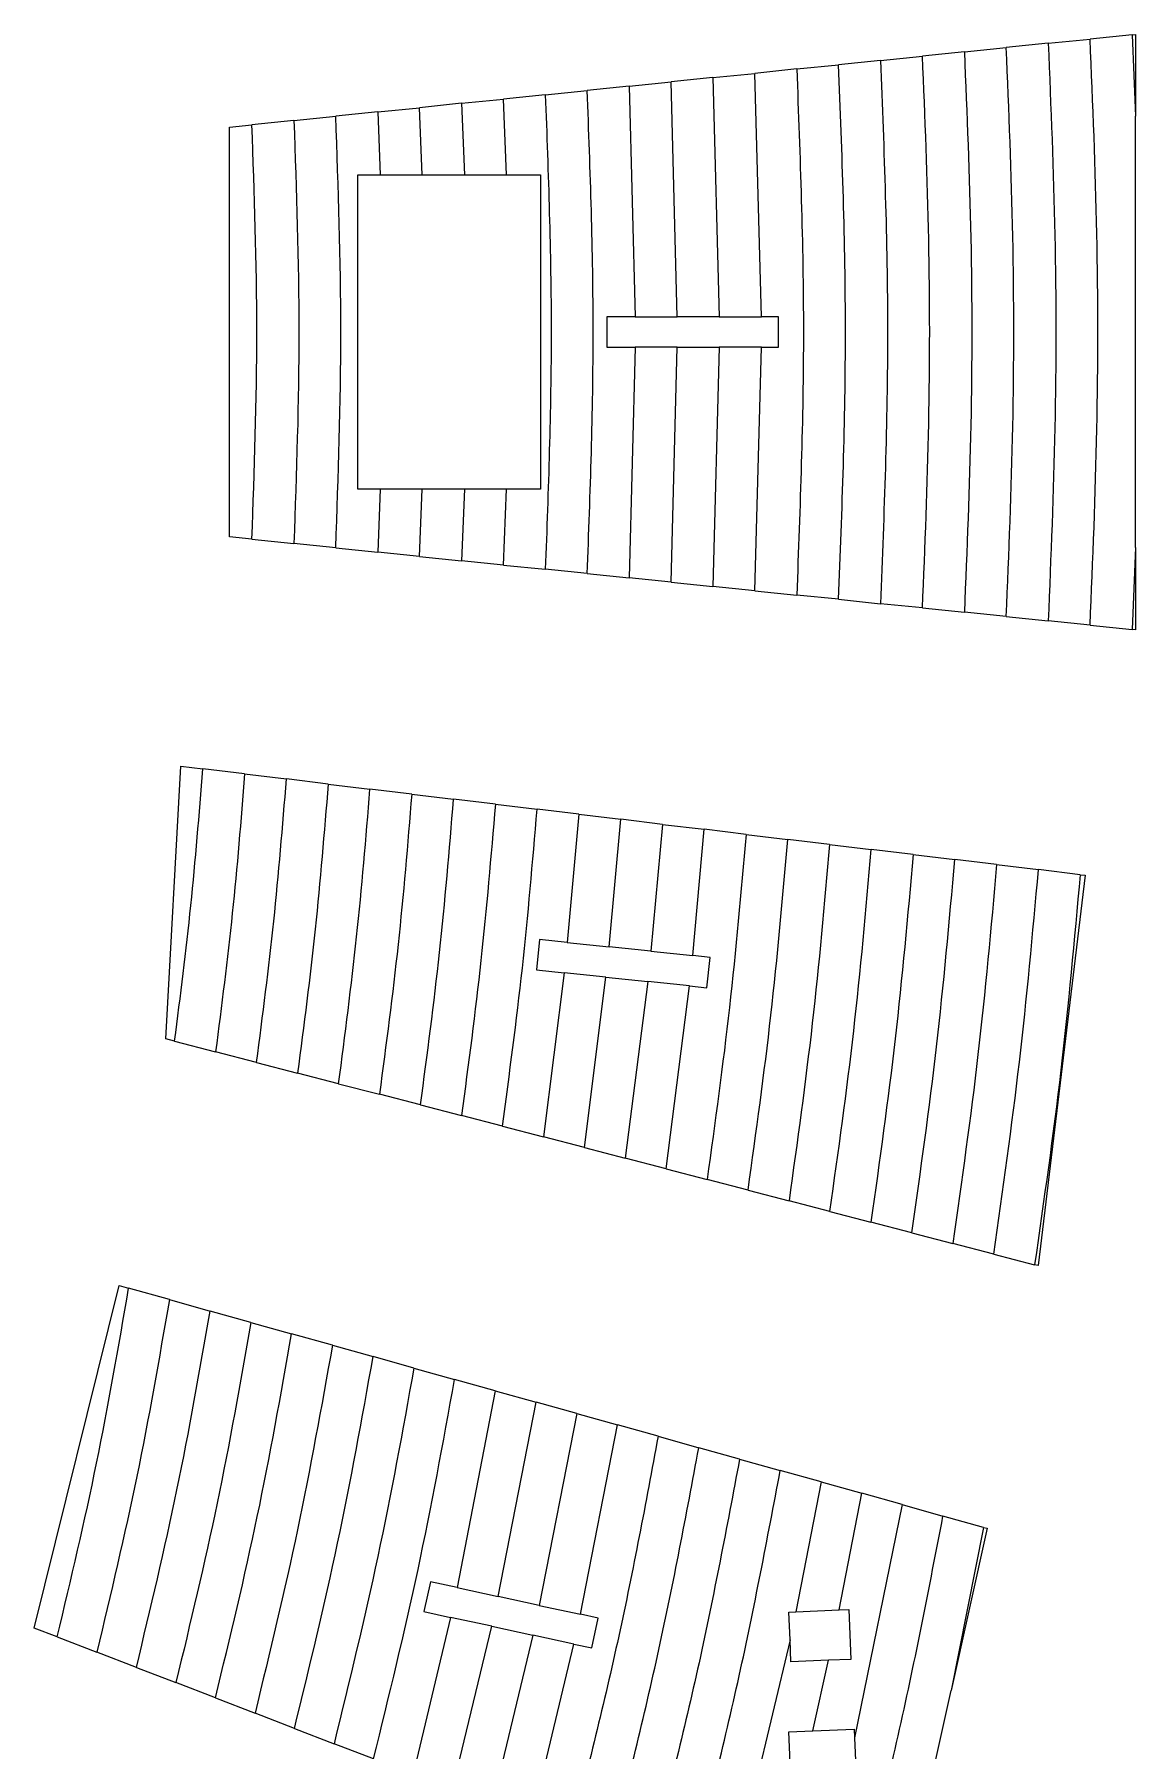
# Model space of a CAD drawing. Header units: millimetres. Extents: x -2136 to 2622, y -2915 to 1925.
# Drawn here: x -997.3 to -888.8, y -2557 to -2387.9 of the extents above; entities that cross this region are included whole.
import ezdxf

# ---------------------------------------------------------------- set-up
doc = ezdxf.new("R2010")
doc.units = ezdxf.units.MM

msp = doc.modelspace()

# ---------------------------------------------------------------- linework, layer by layer
at = {"color": 7, "linetype": 'Continuous', "lineweight": 15}
for p, q in [((-897.39, -2388.81), (-893.26, -2388.39)), ((-889.13, -2387.96), (-893.26, -2388.39)), ((-889.13, -2387.96), (-888.77, -2387.93)), ((-889.13, -2387.96), (-888.77, -2396)), ((-888.77, -2387.93), (-888.77, -2396)), ((-913.91, -2390.5), (-909.78, -2390.08)), ((-905.65, -2389.65), (-909.78, -2390.08)), ((-905.65, -2389.65), (-901.52, -2389.23)), ((-897.39, -2388.81), (-901.52, -2389.23)), ((-930.43, -2392.19), (-926.3, -2391.77)), ((-922.17, -2391.34), (-926.3, -2391.77)), ((-925.66, -2415.75), (-926.3, -2391.77)), ((-922.17, -2391.34), (-918.04, -2390.92)), ((-913.91, -2390.5), (-918.04, -2390.92)), ((-946.95, -2393.88), (-942.82, -2393.46)), ((-938.69, -2393.03), (-942.82, -2393.46)), ((-938.69, -2393.03), (-934.56, -2392.61)), ((-938.69, -2393.03), (-938.09, -2415.75)), ((-930.43, -2392.19), (-934.56, -2392.61)), ((-933.95, -2415.75), (-934.56, -2392.61)), ((-930.43, -2392.19), (-929.8, -2415.75)), ((-963.47, -2395.57), (-959.34, -2395.15)), ((-955.21, -2394.72), (-959.34, -2395.15)), ((-959.07, -2401.76), (-959.34, -2395.15)), ((-955.21, -2394.72), (-951.08, -2394.3)), ((-955.21, -2394.72), (-954.92, -2401.76)), ((-946.95, -2393.88), (-951.08, -2394.3)), ((-950.77, -2401.76), (-951.08, -2394.3)), ((-978.06, -2397.06), (-975.86, -2396.84)), ((-971.73, -2396.41), (-975.86, -2396.84)), ((-971.73, -2396.41), (-967.6, -2395.99)), ((-963.47, -2395.57), (-967.6, -2395.99)), ((-963.47, -2395.57), (-963.21, -2401.76)), ((-888.77, -2438.48), (-888.77, -2396)), ((-978.06, -2437.43), (-978.06, -2397.06)), ((-965.42, -2432.73), (-965.42, -2401.76)), ((-965.42, -2401.76), (-963.21, -2401.76)), ((-963.21, -2401.76), (-959.07, -2401.76)), ((-959.07, -2401.76), (-954.92, -2401.76)), ((-954.92, -2401.76), (-950.77, -2401.76)), ((-950.77, -2401.76), (-947.42, -2401.76)), ((-947.42, -2401.76), (-947.42, -2432.73)), ((-940.88, -2415.75), (-940.88, -2418.75)), ((-938.09, -2415.75), (-940.88, -2415.75)), ((-938.09, -2415.75), (-933.95, -2415.75)), ((-929.8, -2415.75), (-933.95, -2415.75)), ((-929.8, -2415.75), (-925.66, -2415.75)), ((-923.97, -2415.75), (-925.66, -2415.75)), ((-923.97, -2418.75), (-923.97, -2415.75)), ((-940.88, -2418.75), (-938.09, -2418.75)), ((-938.09, -2418.75), (-938.69, -2441.46)), ((-933.95, -2418.75), (-938.09, -2418.75)), ((-934.56, -2441.88), (-933.95, -2418.75)), ((-933.95, -2418.75), (-929.8, -2418.75)), ((-929.8, -2418.75), (-930.43, -2442.3)), ((-925.66, -2418.75), (-929.8, -2418.75)), ((-926.3, -2442.73), (-925.66, -2418.75)), ((-925.66, -2418.75), (-923.97, -2418.75)), ((-963.22, -2432.73), (-965.42, -2432.73)), ((-963.22, -2432.73), (-963.47, -2438.92)), ((-959.07, -2432.73), (-963.22, -2432.73)), ((-959.34, -2439.35), (-959.07, -2432.73)), ((-954.92, -2432.73), (-959.07, -2432.73)), ((-954.92, -2432.73), (-955.21, -2439.77)), ((-950.77, -2432.73), (-954.92, -2432.73)), ((-951.08, -2440.19), (-950.77, -2432.73)), ((-947.42, -2432.73), (-950.77, -2432.73)), ((-975.86, -2437.66), (-978.06, -2437.43)), ((-975.86, -2437.66), (-971.73, -2438.08)), ((-967.6, -2438.5), (-971.73, -2438.08)), ((-967.6, -2438.5), (-963.47, -2438.92)), ((-959.34, -2439.35), (-963.47, -2438.92)), ((-888.77, -2438.48), (-889.13, -2446.53)), ((-888.77, -2438.48), (-888.77, -2446.57)), ((-959.34, -2439.35), (-955.21, -2439.77)), ((-951.08, -2440.19), (-955.21, -2439.77)), ((-951.08, -2440.19), (-946.95, -2440.61)), ((-942.82, -2441.04), (-946.95, -2440.61)), ((-942.82, -2441.04), (-938.69, -2441.46)), ((-934.56, -2441.88), (-938.69, -2441.46)), ((-934.56, -2441.88), (-930.43, -2442.3)), ((-926.3, -2442.73), (-930.43, -2442.3)), ((-926.3, -2442.73), (-922.17, -2443.15)), ((-918.04, -2443.57), (-922.17, -2443.15)), ((-918.04, -2443.57), (-913.91, -2444)), ((-909.78, -2444.42), (-913.91, -2444)), ((-909.78, -2444.42), (-905.65, -2444.84)), ((-901.52, -2445.26), (-905.65, -2444.84)), ((-901.52, -2445.26), (-897.39, -2445.69)), ((-893.26, -2446.11), (-897.39, -2445.69)), ((-893.26, -2446.11), (-889.13, -2446.53)), ((-888.77, -2446.57), (-889.13, -2446.53)), ((-984.35, -2486.85), (-982.86, -2460.01)), ((-982.86, -2460.01), (-980.7, -2460.27)), ((-976.58, -2460.77), (-980.7, -2460.27)), ((-976.58, -2460.77), (-972.46, -2461.26)), ((-968.35, -2461.76), (-972.46, -2461.26)), ((-968.35, -2461.76), (-964.23, -2462.26)), ((-960.11, -2462.75), (-964.23, -2462.26)), ((-960.11, -2462.75), (-955.99, -2463.25)), ((-951.87, -2463.74), (-955.99, -2463.25)), ((-951.87, -2463.74), (-947.76, -2464.24)), ((-943.64, -2464.74), (-947.76, -2464.24)), ((-943.64, -2464.74), (-944.78, -2477.36)), ((-943.64, -2464.74), (-939.52, -2465.23)), ((-940.66, -2477.79), (-939.52, -2465.23)), ((-935.4, -2465.73), (-939.52, -2465.23)), ((-935.4, -2465.73), (-936.54, -2478.23)), ((-935.4, -2465.73), (-931.29, -2466.22)), ((-932.42, -2478.66), (-931.29, -2466.22)), ((-927.17, -2466.72), (-931.29, -2466.22)), ((-927.17, -2466.72), (-923.05, -2467.22)), ((-918.94, -2467.71), (-923.05, -2467.22)), ((-918.94, -2467.71), (-914.82, -2468.21)), ((-910.7, -2468.7), (-914.82, -2468.21)), ((-910.7, -2468.7), (-906.59, -2469.2)), ((-902.47, -2469.7), (-906.59, -2469.2)), ((-902.47, -2469.7), (-898.35, -2470.19)), ((-893.74, -2470.75), (-898.37, -2509.19)), ((-894.24, -2470.69), (-898.35, -2470.19)), ((-894.24, -2470.69), (-893.74, -2470.75)), ((-947.52, -2477.06), (-947.83, -2480.05)), ((-944.78, -2477.36), (-947.52, -2477.06)), ((-944.78, -2477.36), (-940.66, -2477.79)), ((-936.54, -2478.23), (-940.66, -2477.79)), ((-936.54, -2478.23), (-932.42, -2478.66)), ((-930.71, -2478.84), (-932.42, -2478.66)), ((-931.02, -2481.83), (-930.71, -2478.84)), ((-947.83, -2480.05), (-945.09, -2480.34)), ((-945.09, -2480.34), (-947.14, -2496.52)), ((-940.97, -2480.77), (-945.09, -2480.34)), ((-943.1, -2497.57), (-940.97, -2480.77)), ((-940.97, -2480.77), (-936.85, -2481.21)), ((-936.85, -2481.21), (-939.07, -2498.62)), ((-932.73, -2481.65), (-936.85, -2481.21)), ((-935.03, -2499.66), (-932.73, -2481.65)), ((-932.73, -2481.65), (-931.02, -2481.83)), ((-983.48, -2487.08), (-984.35, -2486.85)), ((-983.48, -2487.08), (-979.44, -2488.13)), ((-975.4, -2489.18), (-979.44, -2488.13)), ((-975.4, -2489.18), (-971.36, -2490.23)), ((-967.32, -2491.28), (-971.36, -2490.23)), ((-967.32, -2491.28), (-963.29, -2492.32)), ((-959.25, -2493.37), (-963.29, -2492.32)), ((-959.25, -2493.37), (-955.21, -2494.42)), ((-951.18, -2495.47), (-955.21, -2494.42)), ((-951.18, -2495.47), (-947.14, -2496.52)), ((-943.1, -2497.57), (-947.14, -2496.52)), ((-943.1, -2497.57), (-939.07, -2498.62)), ((-935.03, -2499.66), (-939.07, -2498.62)), ((-935.03, -2499.66), (-931, -2500.71)), ((-926.96, -2501.76), (-931, -2500.71)), ((-926.96, -2501.76), (-922.93, -2502.81)), ((-918.9, -2503.86), (-922.93, -2502.81)), ((-918.9, -2503.86), (-914.86, -2504.9)), ((-910.83, -2505.95), (-914.86, -2504.9)), ((-910.83, -2505.95), (-906.8, -2507)), ((-902.76, -2508.05), (-906.8, -2507)), ((-902.76, -2508.05), (-898.73, -2509.1)), ((-898.37, -2509.19), (-898.73, -2509.1)), ((-997.31, -2544.89), (-988.95, -2511.16)), ((-988.95, -2511.16), (-988.02, -2511.42)), ((-984, -2512.54), (-988.02, -2511.42)), ((-984, -2512.54), (-979.98, -2513.67)), ((-975.97, -2514.79), (-979.98, -2513.67)), ((-975.97, -2514.79), (-971.95, -2515.91)), ((-967.93, -2517.03), (-971.95, -2515.91)), ((-967.93, -2517.03), (-963.92, -2518.15)), ((-959.9, -2519.28), (-963.92, -2518.15)), ((-959.9, -2519.28), (-955.89, -2520.4)), ((-951.88, -2521.52), (-955.89, -2520.4)), ((-951.88, -2521.52), (-955.64, -2540.9)), ((-951.88, -2521.52), (-947.86, -2522.64)), ((-951.59, -2541.78), (-947.86, -2522.64)), ((-943.85, -2523.76), (-947.86, -2522.64)), ((-943.85, -2523.76), (-947.54, -2542.66)), ((-943.85, -2523.76), (-939.84, -2524.88)), ((-943.49, -2543.53), (-939.84, -2524.88)), ((-935.83, -2526), (-939.84, -2524.88)), ((-935.83, -2526), (-931.82, -2527.12)), ((-927.8, -2528.24), (-931.82, -2527.12)), ((-927.8, -2528.24), (-923.79, -2529.37)), ((-919.78, -2530.49), (-923.79, -2529.37)), ((-919.78, -2530.49), (-922.26, -2543.28)), ((-919.78, -2530.49), (-915.77, -2531.61)), ((-917.99, -2543.1), (-915.77, -2531.61)), ((-911.77, -2532.73), (-915.77, -2531.61)), ((-911.77, -2532.73), (-916.47, -2555.69)), ((-911.77, -2532.73), (-907.76, -2533.85)), ((-903.75, -2534.97), (-907.76, -2533.85)), ((-903.75, -2534.97), (-906.95, -2551.04)), ((-903.4, -2535.06), (-906.95, -2551.04)), ((-903.75, -2534.97), (-903.4, -2535.06)), ((-958.28, -2540.33), (-958.91, -2543.26)), ((-955.64, -2540.9), (-958.28, -2540.33)), ((-955.64, -2540.9), (-951.59, -2541.78)), ((-947.54, -2542.66), (-951.59, -2541.78)), ((-956.28, -2543.83), (-959.98, -2559.27)), ((-958.91, -2543.26), (-956.28, -2543.83)), ((-952.23, -2544.71), (-956.28, -2543.83)), ((-947.54, -2542.66), (-943.49, -2543.53)), ((-941.74, -2543.91), (-943.49, -2543.53)), ((-942.38, -2546.84), (-941.74, -2543.91)), ((-922.95, -2543.31), (-922.26, -2543.28)), ((-922.83, -2546.04), (-922.95, -2543.31)), ((-922.26, -2543.28), (-917.99, -2543.1)), ((-917.99, -2543.1), (-917.03, -2543.05)), ((-917.03, -2543.05), (-916.83, -2547.97)), ((-995.05, -2545.76), (-997.31, -2544.89)), ((-956.09, -2560.77), (-952.23, -2544.71)), ((-952.23, -2544.71), (-948.18, -2545.59)), ((-948.18, -2545.59), (-952.19, -2562.27)), ((-944.13, -2546.46), (-948.18, -2545.59)), ((-995.05, -2545.76), (-991.15, -2547.26)), ((-987.25, -2548.76), (-991.15, -2547.26)), ((-948.3, -2563.77), (-944.13, -2546.46)), ((-944.13, -2546.46), (-942.38, -2546.84)), ((-922.83, -2546.04), (-928.84, -2571.26)), ((-922.74, -2548.22), (-922.83, -2546.04)), ((-987.25, -2548.76), (-983.35, -2550.26)), ((-919.03, -2548.06), (-922.74, -2548.22)), ((-920.57, -2555.02), (-919.03, -2548.06)), ((-916.83, -2547.97), (-919.03, -2548.06)), ((-979.46, -2551.76), (-983.35, -2550.26)), ((-979.46, -2551.76), (-975.56, -2553.27)), ((-908.66, -2558.7), (-906.95, -2551.04)), ((-971.67, -2554.77), (-975.56, -2553.27)), ((-971.67, -2554.77), (-967.77, -2556.27)), ((-922.94, -2555.12), (-920.57, -2555.02)), ((-922.74, -2559.67), (-922.94, -2555.12)), ((-920.57, -2555.02), (-916.51, -2554.85)), ((-916.51, -2554.85), (-916.47, -2555.69)), ((-916.47, -2555.69), (-916.31, -2559.39)), ((-963.88, -2557.77), (-967.77, -2556.27))]:
    msp.add_line(p, q, dxfattribs=at)
at = {"color": 7, "linetype": 'Continuous', "lineweight": 15, "flags": 128}
for points in [[(-939.84, -2524.88), (-939.84, -2524.88)], [(-923.79, -2529.37), (-923.79, -2529.37)]]:
    msp.add_lwpolyline(points, dxfattribs=at)
at = {"color": 7, "linetype": 'Continuous', "lineweight": 15}
for points, knots in [([(-893.26, -2446.11), (-892.99, -2439.68), (-892.46, -2426.84), (-892.46, -2407.58), (-892.99, -2394.78), (-893.26, -2388.39)], [0, 0, 0, 0, 0.334227, 0.667704, 1, 1, 1, 1]), ([(-909.78, -2444.42), (-909.53, -2438.37), (-909.04, -2426.28), (-909.04, -2408.15), (-909.53, -2396.09), (-909.78, -2390.08)], [0, 0, 0, 0, 0.334245, 0.667731, 1, 1, 1, 1]), ([(-905.65, -2389.65), (-905.4, -2395.76), (-904.89, -2408.01), (-904.89, -2426.42), (-905.4, -2438.69), (-905.65, -2444.84)], [0, 0, 0, 0, 0.332276, 0.66576, 1, 1, 1, 1]), ([(-901.52, -2445.26), (-901.26, -2439.02), (-900.75, -2426.56), (-900.75, -2407.86), (-901.26, -2395.43), (-901.52, -2389.23)], [0, 0, 0, 0, 0.334235, 0.667717, 1, 1, 1, 1]), ([(-897.39, -2388.81), (-897.13, -2395.11), (-896.6, -2407.72), (-896.6, -2426.7), (-897.13, -2439.35), (-897.39, -2445.69)], [0, 0, 0, 0, 0.332289, 0.665769, 1, 1, 1, 1]), ([(-922.17, -2391.34), (-921.84, -2399.96), (-921.19, -2417.23), (-921.84, -2434.49), (-922.17, -2443.15)], [0, 0, 0, 0, 0.498809, 1, 1, 1, 1]), ([(-918.04, -2443.57), (-917.7, -2434.78), (-917.04, -2417.23), (-917.7, -2399.68), (-918.04, -2390.92)], [0, 0, 0, 0, 0.501183, 1, 1, 1, 1]), ([(-918.04, -2443.57), (-917.7, -2434.78), (-917.04, -2417.23), (-917.7, -2399.68), (-918.04, -2390.92)], [0, 0, 0, 0, 0.501183, 1, 1, 1, 1]), ([(-913.91, -2390.5), (-913.57, -2399.39), (-912.88, -2417.23), (-913.57, -2435.06), (-913.91, -2444)], [0, 0, 0, 0, 0.498824, 1, 1, 1, 1]), ([(-913.91, -2390.5), (-913.57, -2399.39), (-912.88, -2417.23), (-913.57, -2435.06), (-913.91, -2444)], [0, 0, 0, 0, 0.498824, 1, 1, 1, 1]), ([(-942.82, -2441.04), (-942.52, -2433.09), (-941.94, -2417.23), (-942.52, -2401.37), (-942.82, -2393.46)], [0, 0, 0, 0, 0.50124, 1, 1, 1, 1]), ([(-942.82, -2441.04), (-942.52, -2433.09), (-941.94, -2417.23), (-942.52, -2401.37), (-942.82, -2393.46)], [0, 0, 0, 0, 0.50124, 1, 1, 1, 1]), ([(-946.95, -2393.88), (-946.66, -2401.65), (-946.09, -2417.23), (-946.66, -2432.81), (-946.95, -2440.61)], [0, 0, 0, 0, 0.498749, 1, 1, 1, 1]), ([(-946.95, -2393.88), (-946.66, -2401.65), (-946.09, -2417.23), (-946.66, -2432.81), (-946.95, -2440.61)], [0, 0, 0, 0, 0.498749, 1, 1, 1, 1]), ([(-975.86, -2437.66), (-975.62, -2430.84), (-975.14, -2417.23), (-975.62, -2403.62), (-975.86, -2396.84)], [0, 0, 0, 0, 0.501293, 1, 1, 1, 1]), ([(-975.86, -2437.66), (-975.62, -2430.84), (-975.14, -2417.23), (-975.62, -2403.62), (-975.86, -2396.84)], [0, 0, 0, 0, 0.501293, 1, 1, 1, 1]), ([(-971.73, -2396.41), (-971.48, -2403.34), (-970.99, -2417.23), (-971.48, -2431.12), (-971.73, -2438.08)], [0, 0, 0, 0, 0.4986676, 1, 1, 1, 1]), ([(-971.73, -2396.41), (-971.48, -2403.34), (-970.99, -2417.23), (-971.48, -2431.12), (-971.73, -2438.08)], [0, 0, 0, 0, 0.4986676, 1, 1, 1, 1]), ([(-967.6, -2438.5), (-967.35, -2431.4), (-966.84, -2417.23), (-967.35, -2403.06), (-967.6, -2395.99)], [0, 0, 0, 0, 0.501317, 1, 1, 1, 1]), ([(-967.6, -2438.5), (-967.35, -2431.4), (-966.84, -2417.23), (-967.35, -2403.06), (-967.6, -2395.99)], [0, 0, 0, 0, 0.501317, 1, 1, 1, 1]), ([(-983.48, -2487.08), (-982.91, -2482.63), (-981.78, -2473.72), (-981.06, -2464.76), (-980.7, -2460.27)], [0, 0, 0, 0, 0.499065, 1, 1, 1, 1]), ([(-976.58, -2460.77), (-976.95, -2465.35), (-977.69, -2474.49), (-978.86, -2483.59), (-979.44, -2488.13)], [0, 0, 0, 0, 0.500759, 1, 1, 1, 1]), ([(-976.58, -2460.77), (-976.95, -2465.35), (-977.69, -2474.49), (-978.86, -2483.59), (-979.44, -2488.13)], [0, 0, 0, 0, 0.500759, 1, 1, 1, 1]), ([(-975.4, -2489.18), (-974.8, -2484.54), (-973.6, -2475.26), (-972.84, -2465.94), (-972.46, -2461.26)], [0, 0, 0, 0, 0.4992677, 1, 1, 1, 1]), ([(-968.35, -2461.76), (-968.74, -2466.52), (-969.51, -2476.04), (-970.75, -2485.5), (-971.36, -2490.23)], [0, 0, 0, 0, 0.500706, 1, 1, 1, 1]), ([(-968.35, -2461.76), (-968.74, -2466.52), (-969.51, -2476.04), (-970.75, -2485.5), (-971.36, -2490.23)], [0, 0, 0, 0, 0.500706, 1, 1, 1, 1]), ([(-967.32, -2491.28), (-966.69, -2486.46), (-965.43, -2476.81), (-964.63, -2467.11), (-964.23, -2462.26)], [0, 0, 0, 0, 0.499319, 1, 1, 1, 1]), ([(-960.11, -2462.75), (-960.52, -2467.7), (-961.34, -2477.58), (-962.64, -2487.41), (-963.29, -2492.32)], [0, 0, 0, 0, 0.500656, 1, 1, 1, 1]), ([(-959.25, -2493.37), (-958.58, -2488.37), (-957.25, -2478.36), (-956.41, -2468.29), (-955.99, -2463.25)], [0, 0, 0, 0, 0.499367, 1, 1, 1, 1]), ([(-959.25, -2493.37), (-958.58, -2488.37), (-957.25, -2478.36), (-956.41, -2468.29), (-955.99, -2463.25)], [0, 0, 0, 0, 0.499367, 1, 1, 1, 1]), ([(-951.87, -2463.74), (-952.31, -2468.88), (-953.17, -2479.13), (-954.53, -2489.33), (-955.21, -2494.42)], [0, 0, 0, 0, 0.50061, 1, 1, 1, 1]), ([(-951.18, -2495.47), (-950.48, -2490.29), (-949.08, -2479.9), (-948.2, -2469.47), (-947.76, -2464.24)], [0, 0, 0, 0, 0.499414, 1, 1, 1, 1]), ([(-927.17, -2466.72), (-927.67, -2472.41), (-928.66, -2483.77), (-930.22, -2495.07), (-931, -2500.71)], [0, 0, 0, 0, 0.500478, 1, 1, 1, 1]), ([(-926.96, -2501.76), (-926.17, -2496.02), (-924.57, -2484.54), (-923.56, -2473), (-923.05, -2467.22)], [0, 0, 0, 0, 0.499542, 1, 1, 1, 1]), ([(-918.94, -2467.71), (-919.45, -2473.58), (-920.49, -2485.32), (-922.12, -2496.98), (-922.93, -2502.81)], [0, 0, 0, 0, 0.500438, 1, 1, 1, 1]), ([(-918.9, -2503.86), (-918.07, -2497.94), (-916.4, -2486.09), (-915.35, -2474.17), (-914.82, -2468.21)], [0, 0, 0, 0, 0.499583, 1, 1, 1, 1]), ([(-910.7, -2468.7), (-911.24, -2474.76), (-912.32, -2486.86), (-914.01, -2498.89), (-914.86, -2504.9)], [0, 0, 0, 0, 0.500397, 1, 1, 1, 1]), ([(-910.7, -2468.7), (-911.24, -2474.76), (-912.32, -2486.86), (-914.01, -2498.89), (-914.86, -2504.9)], [0, 0, 0, 0, 0.500397, 1, 1, 1, 1]), ([(-910.83, -2505.95), (-909.96, -2499.85), (-908.23, -2487.64), (-907.14, -2475.35), (-906.59, -2469.2)], [0, 0, 0, 0, 0.499621, 1, 1, 1, 1]), ([(-902.47, -2469.7), (-903.03, -2475.94), (-904.15, -2488.41), (-905.91, -2500.81), (-906.8, -2507)], [0, 0, 0, 0, 0.5003588, 1, 1, 1, 1]), ([(-902.76, -2508.05), (-901.86, -2501.76), (-900.07, -2489.18), (-898.92, -2476.52), (-898.35, -2470.19)], [0, 0, 0, 0, 0.49966, 1, 1, 1, 1]), ([(-894.24, -2470.69), (-894.82, -2477.11), (-895.98, -2489.95), (-897.81, -2502.72), (-898.73, -2509.1)], [0, 0, 0, 0, 0.5003208, 1, 1, 1, 1]), ([(-995.05, -2545.76), (-993.69, -2540.07), (-991, -2528.7), (-989.01, -2517.18), (-988.02, -2511.42)], [0, 0, 0, 0, 0.500275, 1, 1, 1, 1]), ([(-984, -2512.54), (-985.01, -2518.36), (-987.03, -2530.01), (-989.78, -2541.51), (-991.15, -2547.26)], [0, 0, 0, 0, 0.4996565, 1, 1, 1, 1]), ([(-987.25, -2548.76), (-985.86, -2542.95), (-983.07, -2531.32), (-981.01, -2519.55), (-979.98, -2513.67)], [0, 0, 0, 0, 0.500411, 1, 1, 1, 1]), ([(-975.97, -2514.79), (-977.01, -2520.73), (-979.11, -2532.63), (-981.94, -2544.38), (-983.35, -2550.26)], [0, 0, 0, 0, 0.499522, 1, 1, 1, 1]), ([(-979.46, -2551.76), (-978.02, -2545.82), (-975.15, -2533.95), (-973.02, -2521.92), (-971.95, -2515.91)], [0, 0, 0, 0, 0.500544, 1, 1, 1, 1]), ([(-967.93, -2517.03), (-969.02, -2523.1), (-971.19, -2535.26), (-974.1, -2547.26), (-975.56, -2553.27)], [0, 0, 0, 0, 0.499391, 1, 1, 1, 1]), ([(-971.67, -2554.77), (-970.19, -2548.7), (-967.23, -2536.57), (-965.02, -2524.29), (-963.92, -2518.15)], [0, 0, 0, 0, 0.500675, 1, 1, 1, 1]), ([(-959.9, -2519.28), (-961.02, -2525.47), (-963.27, -2537.88), (-966.27, -2550.13), (-967.77, -2556.27)], [0, 0, 0, 0, 0.499262, 1, 1, 1, 1]), ([(-963.88, -2557.77), (-962.35, -2551.57), (-959.31, -2539.19), (-957.03, -2526.66), (-955.89, -2520.4)], [0, 0, 0, 0, 0.500801, 1, 1, 1, 1]), ([(-935.83, -2526), (-937.06, -2532.58), (-939.52, -2545.75), (-942.78, -2558.75), (-944.41, -2565.26)], [0, 0, 0, 0, 0.498897, 1, 1, 1, 1]), ([(-940.51, -2566.76), (-938.86, -2560.19), (-935.56, -2547.06), (-933.06, -2533.76), (-931.82, -2527.12)], [0, 0, 0, 0, 0.501161, 1, 1, 1, 1]), ([(-927.8, -2528.24), (-929.07, -2534.94), (-931.61, -2548.37), (-934.95, -2561.62), (-936.62, -2568.26)], [0, 0, 0, 0, 0.4987821, 1, 1, 1, 1]), ([(-932.73, -2569.76), (-931.03, -2563.06), (-927.65, -2549.68), (-925.08, -2536.13), (-923.79, -2529.37)], [0, 0, 0, 0, 0.501273, 1, 1, 1, 1]), ([(-917.16, -2575.76), (-915.38, -2568.8), (-911.83, -2554.92), (-909.11, -2540.86), (-907.76, -2533.85)], [0, 0, 0, 0, 0.50149, 1, 1, 1, 1])]:
    msp.add_open_spline(points, degree=3, knots=knots, dxfattribs=at)

doc.saveas('drawing.dxf')
